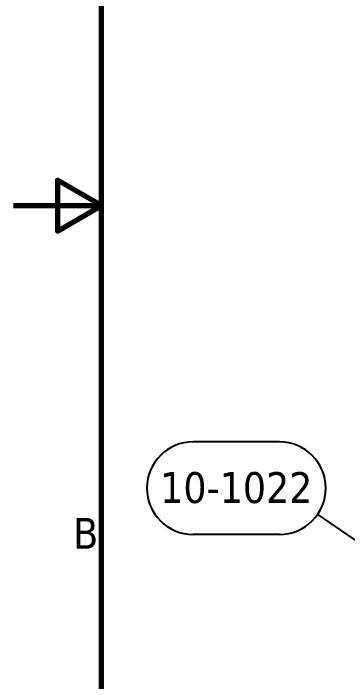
# Model space of a CAD drawing. Header units: millimetres. Extents: x -1407 to 2520, y 0 to 1782.
# Drawn here: x 0 to 227.3, y 567.5 to 1021.6 of the extents above; entities that cross this region are included whole.
import ezdxf

# ---------------------------------------------------------------- set-up
doc = ezdxf.new("R2010")
doc.units = ezdxf.units.MM
doc.header["$LTSCALE"] = 6
doc.layers.add('Border (ISO)', color=7, linetype='Continuous', lineweight=70)
doc.layers.add('Symbol (ISO)', color=7, linetype='Continuous', lineweight=25)
doc.styles.add('Note Text (ISO)', font='tahoma.ttf')

# ---------------------------------------------------------------- blocks, each defined once
blk = doc.blocks.new('Borders Default Border')
at = {"layer": 'Border (ISO)', "flags": 128}
for points in [[(10, 10), (10, 287), (410, 287), (410, 10), (10, 10)], [(0, 148.5), (10, 148.5), (5, 151.387), (5, 145.613), (10, 148.5)]]:
    blk.add_lwpolyline(points, dxfattribs=at)
at = {"layer": 'Border (ISO)', "insert": (6.782, 109.625), "char_height": 3.5, "attachment_point": 7, "style": 'Note Text (ISO)'}
blk.add_mtext('B', dxfattribs=at)
blk = doc.blocks.new('Balloon10')
at = {"layer": 'Symbol (ISO)'}
for p, q in [((53.567, 94.577), (51.045, 94.199)), ((51.045, 94.199), (51.385, 93.258)), ((51.215, 93.728), (53.567, 94.577)), ((51.385, 93.258), (53.567, 94.577)), ((51.215, 93.728), (35.379, 88.014)), ((30.442, 91.482), (30.281, 91.482)), ((30.442, 80.982), (30.281, 80.982))]:
    blk.add_line(p, q, dxfattribs=at)
at = {"layer": 'Symbol (ISO)', "flags": 128}
blk.add_lwpolyline([(51.385, 93.258), (53.567, 94.577), (51.045, 94.199), (51.385, 93.258)], dxfattribs=at)
at = {"layer": 'Symbol (ISO)'}
for centre, start, end in [((30.281, 86.232), 90, 270), ((30.442, 86.232), 270, 90)]:
    blk.add_arc(centre, 5.25, start, end, dxfattribs=at)
blk.add_solid([(51.385, 93.258), (53.567, 94.577), (51.045, 94.199), (51.385, 93.258)], dxfattribs=at)
at = {"layer": 'Symbol (ISO)', "insert": (30.362, 86.269), "char_height": 3.5, "attachment_point": 5, "style": 'Note Text (ISO)'}
blk.add_mtext('024', dxfattribs=at)
blk = doc.blocks.new('Balloon11')
at = {"layer": 'Symbol (ISO)'}
for p, q in [((30.153, 121.742), (20.366, 121.742)), ((53.98, 100.118), (34.463, 113.53)), ((30.153, 111.242), (20.366, 111.242)), ((54.263, 100.53), (53.696, 99.706)), ((53.98, 100.118), (56.04, 98.702)), ((56.04, 98.702), (54.263, 100.53)), ((53.696, 99.706), (56.04, 98.702))]:
    blk.add_line(p, q, dxfattribs=at)
at = {"layer": 'Symbol (ISO)', "flags": 128}
blk.add_lwpolyline([(53.696, 99.706), (56.04, 98.702), (54.263, 100.53), (53.696, 99.706)], dxfattribs=at)
at = {"layer": 'Symbol (ISO)'}
for centre, start, end in [((20.366, 116.492), 90, 270), ((30.153, 116.492), 270, 90)]:
    blk.add_arc(centre, 5.25, start, end, dxfattribs=at)
blk.add_solid([(53.696, 99.706), (56.04, 98.702), (54.263, 100.53), (53.696, 99.706)], dxfattribs=at)
at = {"layer": 'Symbol (ISO)', "insert": (25.259, 116.529), "char_height": 3.5, "attachment_point": 5, "style": 'Note Text (ISO)'}
blk.add_mtext('10-1022', dxfattribs=at)

msp = doc.modelspace()

# ---------------------------------------------------------------- block references
at = {"xscale": 6, "yscale": 6, "zscale": 6}
msp.add_blockref('Borders Default Border', (0, 0), dxfattribs=at)
at = {"layer": 'Symbol (ISO)', "xscale": 6, "yscale": 6, "zscale": 6}
for name in ['Balloon11', 'Balloon10']:
    msp.add_blockref(name, (0, 0), dxfattribs=at)

doc.saveas('drawing.dxf')
